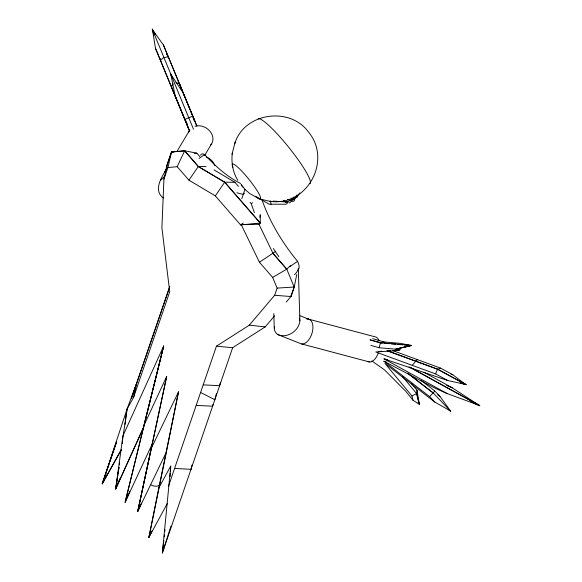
<?xml version="1.0" encoding="UTF-8"?>
<svg xmlns="http://www.w3.org/2000/svg" width="582" height="582" viewBox="0 0 582 582"><rect width="100%" height="100%" fill="white"/><g stroke="black" fill="none" stroke-linecap="round" stroke-linejoin="round"><path stroke-width="0.87" d="M121.434 449.442L102.236 483.817L127.051 409.066L133.562 397.419L169.726 291.786L161.898 227.671L163.928 179.212L167.922 167.536L177.204 166.707L188.932 180.173L215.311 195.865L240.635 224.965L241.144 224.47L258.925 224.296L260.263 223.008L260.263 214.707L259.914 217.312M166.867 167.107L166.99 165.266L171.545 151.967L184.69 150.796L196.832 153.161L199.764 156.529M170.002 476.702L170.264 473.101M170.395 471.304L170.722 466.808M418.065 402.751L419.338 404.366L416.756 393.752L417.018 390.26L411.278 383.334M122.293 443.535L122.504 440.967M122.649 439.264L127.051 409.066L136.734 383.058L133.562 397.419M232.662 347.68L162.363 552.9L170.788 465.906L158.806 487.985L148.883 537.412L167.354 503.437M162.363 552.9L163.28 544.847M163.477 543.057L163.84 540.336M164.189 536.793L164.451 534.967M164.801 531.424L165.004 529.635M125.05 424.365L125.406 421.666M125.639 419.869L127.051 409.066M143.267 428.068L115.672 488.902L122.933 435.845L163.688 345.97L125.094 502.361L152.339 443.688L166.692 376.394L144.605 424.031M306.758 319.067A12.928 7.326 -71.9 0 1 312.127 332.882A12.928 7.326 -71.9 0 1 299.897 343.315L278 334.65C275.271 333.035 273.744 329.688 274.464 326.575M298.297 268.251L299.868 320.813C299.155 330.685 287.29 338.731 278 334.65M115.672 488.902L118.43 471.013M118.699 469.223L118.975 467.441M119.39 464.756L119.666 462.966M143.718 427.115L115.723 488.865L117.244 479.022M117.513 477.24L117.79 475.45M118.066 473.661L118.481 470.976M118.757 469.187L119.034 467.404M166.394 451.959L178.507 391.846L151.175 448.598L137.723 511.491L166.445 451.923L148.883 537.412M296.747 274.558L294.237 286.991L290.985 296.493L286.249 302.051M158.806 487.985L178.507 391.846M137.723 511.491L166.692 376.394M152.339 443.688L137.774 511.454L141.361 503.146M163.928 179.212L166.939 165.303L171.494 152.004L184.64 150.833L198.302 166.532L224.681 182.224L260.212 223.044L240.635 224.965M191.034 469.274L191.965 465.047M212.997 404.512L212.626 406.2L196.17 405.392M219.654 385.677L220.403 382.301M290.985 296.493L291.567 293.881M167.922 167.536L171.494 152.004M379.18 347.752L380.41 342.725L411.481 345.381L395.542 349.156L379.18 347.752L370.901 345.381M143.317 428.032L125.094 502.361L129.771 491.47M143.376 428.017L163.688 345.97L143.012 429.101M237.863 180.376C232.764 172.308 231.105 162.138 232.363 152.804M234.721 143.747C243.931 112.632 289.858 106.186 308.402 131.939C331.878 159.672 308.191 205.795 271.241 201.481M232 154.259L235.164 141.972M216.409 393.665L214.838 399.739L200.594 392.464M162.414 552.864L170.977 526.157M102.236 483.817L116.56 441.978L102.287 483.78L121.485 449.406M169.689 286.795L131.467 398.43L169.74 286.759M241.785 198.724L245.015 189.274M168.474 486.276L216.439 346.188L249.322 325.163L274.668 295.27L277.119 288.105L272.645 277.418L259.434 262.235L241.144 224.47L243.24 223.022M258.975 224.259L273.053 253.468L286.773 269.139L294.186 287.028L290.935 296.529L274.668 295.27M387.037 350.582L437.555 369.112L465.869 384.506L447.776 380.533L435.554 373.891L375.79 351.972L395.011 350.72L395.542 349.156L411.481 345.381M395.011 350.72L399.638 349.76L400.292 347.861M115.723 488.865L119.805 478.753M435.554 373.891L437.555 369.112M177.204 166.707L184.64 150.833M148.934 537.375L151.997 530.835M166.808 168.394C162.007 176.608 152.673 190.358 163.426 198.076M102.287 483.78L106.768 474.876M176.935 151.473L189.827 129.931A12.92 10.643 30.9 0 0 188.633 132.441M204.508 155.641L211.39 144.147M171.319 86.718L173.203 83.772M421.092 380.352L434.659 390.871L433.255 393.054L407.771 373.302M188.932 180.173L198.302 166.532L206.006 166.597M215.311 195.865L224.681 182.224M415.97 361.349L417.316 359.581M291.647 201.372L292.855 201.401A82.077 12.149 51.2 0 0 294.681 199.204L299.825 192.955M160.632 180.245L164.757 176.091M412.274 365.351L415.817 361.138M274.602 315.815L265.188 326.895L249.322 325.163M386.448 362.099L383.909 361.211L429.618 396.64L433.11 392.85L450.65 411.168L448.504 409.502M286.773 269.139L290.44 265.625M259.434 262.235L275.752 251.322M288.796 202.805L289.319 202.812A82.077 12.149 51.2 0 0 291.146 200.615L297.809 195.399L296.253 195.225M160.356 60.135L163.913 57.473L193.5 129.262M199.037 158.413L204.631 154.55A89.461 34.913 55.4 0 0 240.679 183.497M244.484 193.297L243.087 194.264A89.461 34.913 55.4 0 1 236.874 192.722M254.443 212.641A87.249 34.047 55.4 0 1 251.286 203.685L252.683 202.718M289.865 266.621L297.555 261.311A87.249 34.047 55.4 0 1 262.031 199.866M265.239 326.858L232.611 347.716L216.439 346.188M272.645 277.418L286.722 269.175L273.053 253.468M413.009 400.263L411.976 396.029L416.603 393.541L419.193 404.155L413.009 400.263L405.85 391.33L384.411 369.796L371.811 360.935M184.778 119.39L192.751 116.138M388.871 350.677L387.19 350.793L437.708 369.323L440.596 368.122L452.818 374.764L466.022 384.717L460.202 382.738M291.146 200.615L294.681 199.204M370.217 339.961L380.563 342.929L384.222 341.983L400.583 343.387L411.634 345.592L400.445 348.072L399.79 349.971L394.749 350.299M387.968 351.179L390.435 350.626M378.387 351.652L381.843 351.222M194.301 153.386L196.832 153.161M397.957 349.869L399.638 349.76M277.119 288.105L294.186 287.028M255.935 196.505L269.102 204.195L285.784 204.231A82.077 12.149 51.2 0 0 287.61 202.034L297.809 195.414A81.916 12.127 51.2 0 1 296.9 197.254M184.69 150.796L198.353 166.496L224.732 182.188L234.939 182.319L238.475 186.378M295.452 197.596L294.768 197.574A82.077 12.149 51.2 0 1 293.263 197.167M203.198 384.862L219.603 385.713M174.571 468.459L190.983 469.31M273.162 201.088L287.61 202.034L285.275 201.75L283.332 200.514M380.563 342.929L382.345 343.082M384.127 343.235L389.482 343.693M391.264 343.846L395.724 344.224M397.506 344.377L402.802 344.835M404.57 344.981L411.634 345.592M290.367 200.521L287.515 199.51M171.545 151.967L173.327 152.193M410.47 367.533L479.612 405.494L447.303 393.628L384.033 358.89L387.568 359.661M175.873 82.709L179.292 83.466M269.553 201.285L259.135 198.797L249.787 193.573L245.364 189.768L241.101 184.61L241.537 185.367M308.089 319.023L374.997 336.811A12.92 6.831 -75.1 0 1 379.049 340.979M301.694 343.955L369.512 361.989M372.633 338.666L384.222 341.983M370.065 339.757L380.41 342.725M269.692 201.139L271.023 201.525M451.108 374.19L452.818 374.764M462.544 383.378L465.869 384.506M384.033 358.89L447.776 380.533M392.712 350.56L440.596 368.122M299.352 315.488L309.893 319.663M446.692 385.357L452.338 387.867L479.764 405.705L470.787 401.711M473.901 402.955L479.612 405.494M447.303 393.628L435.198 388.252L383.909 361.211M437.708 369.323L466.022 384.717M423.871 372.233L452.338 387.867M409.03 366.864L479.764 405.705M411.976 396.029L384.993 363.459L434.899 402.14L450.497 410.957L448.351 409.292M213.994 169.864L234.939 182.319M291.051 198.098L292.353 198.928M437.802 394.712L439.941 396.371L450.65 411.168M407.618 373.091L433.11 392.85M434.659 390.871L439.941 396.371M429.618 396.64L434.899 402.14M193.93 120.452L195.079 121.725L168.802 57.945L166.568 54.053M250.115 202.34L251.286 203.685M224.732 182.188L260.263 223.008M402.533 376.576L416.756 393.752M241.406 185.2L243.4 187.593M193.035 117.913L194.104 119.375M152.549 29.878L163.418 44.959L196.905 126.214M170.701 74.001L183.257 93.142L184.196 95.404M153.881 35.175L152.258 29.1L155.401 34.585M176.222 98.656L175.284 96.394L170.686 73.965L171.719 76.468M163.418 44.959L168.329 56.883L163.928 57.509L152.535 29.849L155.445 48.211L189.623 131.146M152.258 29.1L153.655 32.49M155.445 48.211L188.495 128.382M196.745 125.705L179.707 84.339L180.813 87.031M189.448 130.623L171.734 87.598L172.839 90.29M160.13 58.593L160.828 61.197M417.018 390.26L419.338 404.366M270.448 200.906L271.037 204.333M299.424 318.128L299.868 320.813M185.862 120.838L186.131 122.627M187.018 123.268L187.106 124.985M273.809 313.611L274.246 328.044M232.909 167.23A22.349 3.31 51.2 0 1 249.249 179.743A22.349 3.31 51.2 0 1 257.055 197.473M258.102 118.793A41.555 6.147 51.2 0 1 289.312 148.032A41.555 6.147 51.2 0 1 309.951 183.73M297.555 261.311A10.767 4.198 55.4 0 1 298.166 269.328M278.873 256.589A87.249 34.047 55.4 0 1 273.322 248.55M200.594 155.212A10.767 4.198 55.4 0 1 204.631 154.55M164.626 172.548A12.928 11.094 29.2 0 1 165.877 169.929M194.999 126.258A12.92 10.643 30.9 0 1 210.058 131.336A12.92 10.643 30.9 0 1 210.502 145.231M297.824 269.99A12.92 10.185 -1.7 0 1 294.477 274.588M378.176 353.318A12.92 6.831 -75.1 0 1 367.831 361.386M206.181 157.067A12.92 11.887 61 0 1 214.802 165.55M286.038 202.158A82.077 12.149 51.2 0 1 283.47 200.855M159.519 485.359A8.614 7.617 18.9 0 1 151.007 484.952"/></g></svg>
